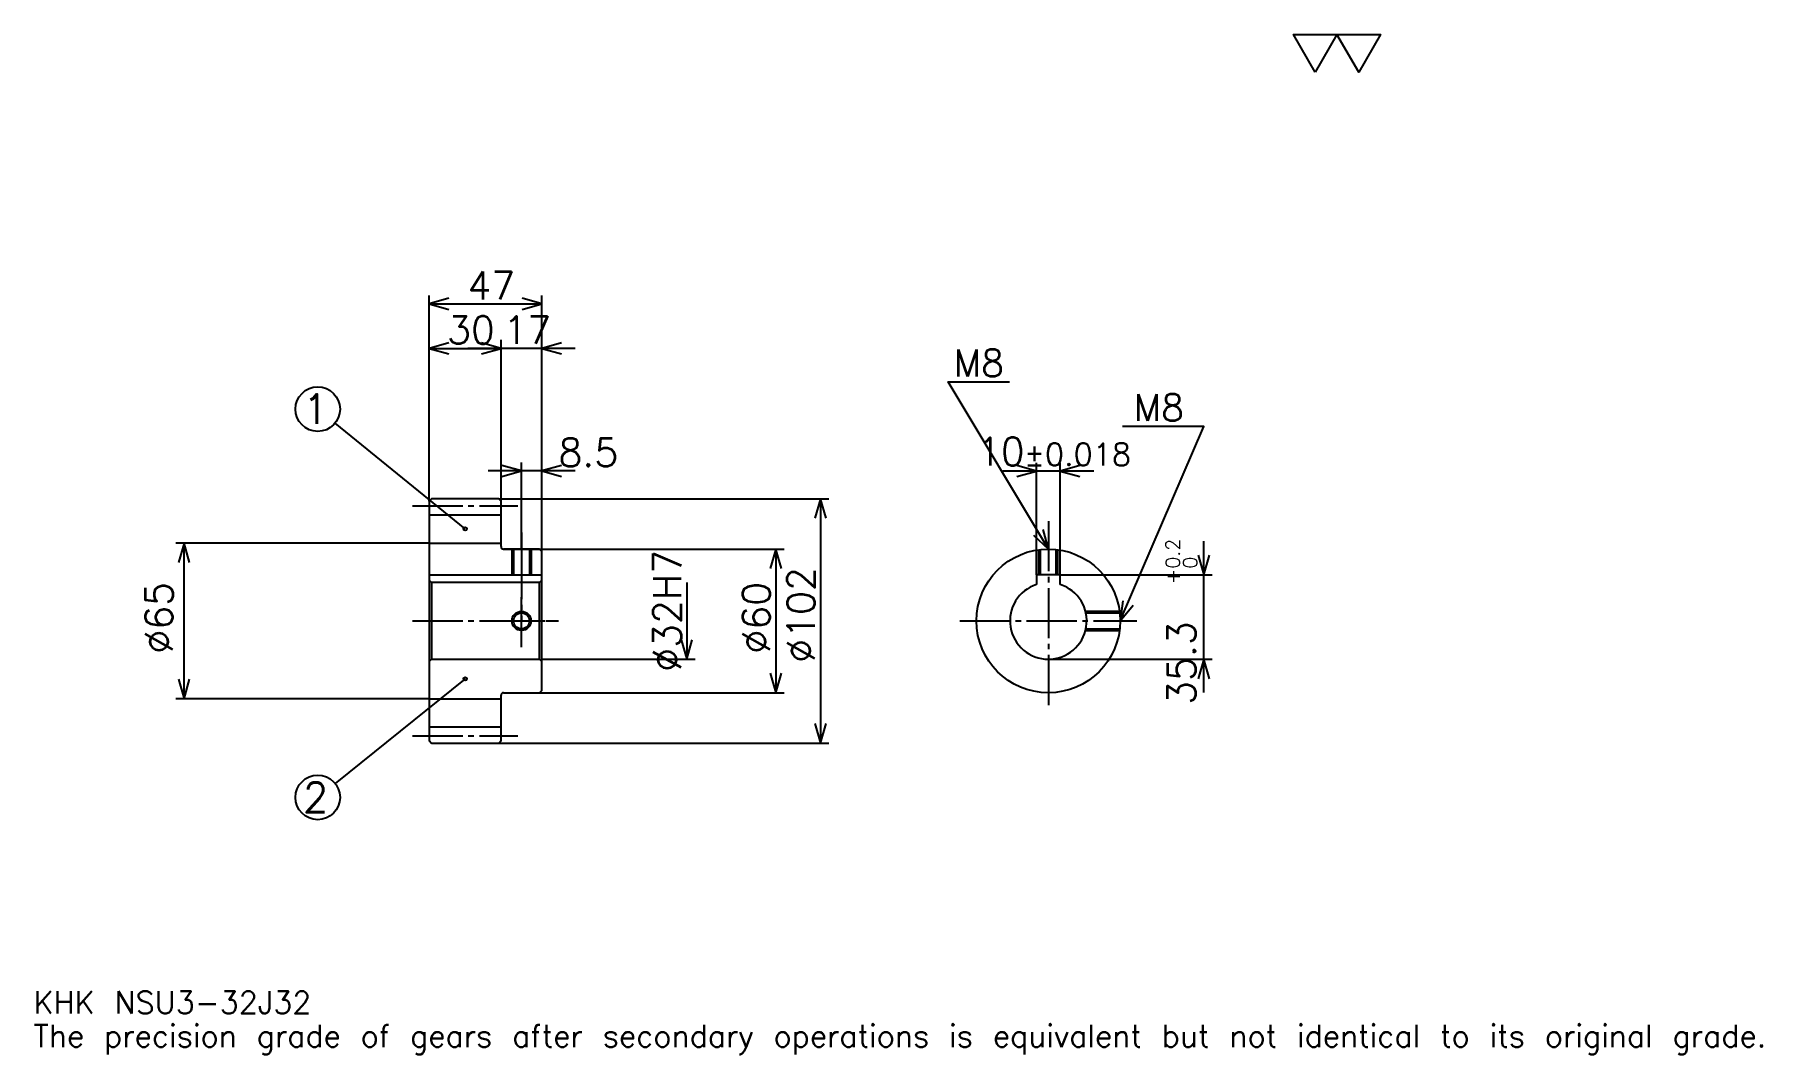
# Model space of a CAD drawing. Extents: x 24 to 745, y 9 to 434.
import ezdxf

# ---------------------------------------------------------------- set-up
doc = ezdxf.new("R2010")
doc.units = 0
doc.linetypes.add('DASHDOT', pattern=[27.913044, 20.934783, -2.326087, 2.326087, -2.326087])
doc.layers.get('0').update_dxf_attribs({"linetype": 'CONTINUOUS'})
doc.layers.add('DASHDOT', color=6, linetype='DASHDOT')
doc.styles.add('KANJI', font='TXT', dxfattribs={"bigfont": 'BIGFONT'})

msp = doc.modelspace()

# ---------------------------------------------------------------- linework, layer by layer
at = {"color": 5}
for p, q in [((188.413055, 240.57608), (188.413055, 325.478271)), ((235.413055, 240.57608), (235.413055, 325.478271)), ((188.413055, 321.989136), (235.413055, 321.989136)), ((188.413055, 303.380432), (218.413055, 303.380432)), ((249.369568, 303.380432), (204.456528, 303.380432)), ((218.413055, 240.57608), (218.413055, 306.869568)), ((203.413055, 227.95108), (149.109085, 272.126312)), ((226.913055, 240.57608), (226.913055, 255.695648)), ((441.847839, 208.876083), (441.847839, 255.630432)), ((451.847839, 208.876083), (451.847839, 255.630432)), ((249.369568, 252.206512), (212.956528, 252.206512)), ((465.804352, 252.141296), (427.891296, 252.141296)), ((188.413055, 239.57608), (188.413055, 240.57608)), ((217.413055, 240.57608), (235.413055, 240.57608)), ((218.413055, 239.57608), (218.413055, 240.57608)), ((226.913055, 219.57608), (226.913055, 240.57608)), ((226.913055, 219.57608), (226.913055, 240.57608)), ((235.413055, 240.57608), (355.206543, 240.57608)), ((235.413055, 218.57608), (235.413055, 240.57608)), ((351.717407, 240.57608), (351.717407, 138.57608)), ((188.413055, 222.07608), (82.576103, 222.07608)), ((86.065231, 157.07608), (86.065231, 222.07608)), ((219.413055, 219.57608), (235.413055, 219.57608)), ((235.413055, 219.57608), (336.597839, 219.57608)), ((333.108704, 219.57608), (333.108704, 159.57608)), ((511.739136, 159.619553), (511.739136, 222.832596)), ((295.891296, 205.57608), (295.891296, 173.57608)), ((451.847839, 208.876083), (515.228271, 208.876083)), ((235.413055, 173.57608), (299.380432, 173.57608)), ((446.847839, 173.57608), (515.228271, 173.57608)), ((203.413055, 165.32608), (149.142151, 121.684982)), ((219.413055, 159.57608), (235.413055, 159.57608)), ((235.413055, 159.57608), (336.597839, 159.57608)), ((188.413055, 157.07608), (82.576103, 157.07608)), ((217.413055, 138.57608), (235.413055, 138.57608)), ((235.413055, 138.57608), (355.206543, 138.57608))]:
    msp.add_line(p, q, dxfattribs=at)
at = {"color": 4}
for p, q in [((188.413055, 233.82608), (218.413055, 233.82608)), ((188.413055, 222.07608), (218.413055, 222.07608)), ((188.413055, 208.876083), (235.413055, 208.876083)), ((189.413055, 205.57608), (189.413055, 173.57608)), ((234.413055, 205.57608), (235.413055, 206.57608)), ((234.413055, 173.57608), (235.413055, 172.57608)), ((188.413055, 157.07608), (218.413055, 157.07608)), ((188.413055, 145.32608), (218.413055, 145.32608))]:
    msp.add_line(p, q, dxfattribs=at)
at = {"color": 7}
msp.add_lwpolyline([(558.260864, 418.695648), (549.189148, 434.419983), (585.476074, 434.419983), (576.404358, 418.695648), (567.332581, 434.419983), (558.260864, 418.695648)], dxfattribs=at)
at = {"color": 5}
for points in [[(196.554352, 324.315186), (188.413055, 321.989136), (196.554352, 319.663025)], [(227.271759, 319.663025), (235.413055, 321.989136), (227.271759, 324.315186)], [(196.554352, 305.706512), (188.413055, 303.380432), (196.554352, 301.054352)], [(210.271759, 301.054352), (218.413055, 303.380432), (210.271759, 305.706512)], [(210.271759, 301.054352), (218.413055, 303.380432), (210.271759, 305.706512)], [(243.554352, 305.706512), (235.413055, 303.380432), (243.554352, 301.054352)], [(446.847839, 219.57608), (404.978271, 289.358704), (430.565247, 289.358704)], [(476.847839, 189.57608), (511.739136, 270.75), (477.778259, 270.75)], [(218.771759, 249.880432), (226.913055, 252.206512), (218.771759, 254.532593)], [(243.554352, 254.532593), (235.413055, 252.206512), (243.554352, 249.880432)], [(433.706543, 249.815216), (441.847839, 252.141296), (433.706543, 254.467377)], [(459.989136, 254.467377), (451.847839, 252.141296), (459.989136, 249.815216)], [(354.043488, 232.434784), (351.717407, 240.57608), (349.391327, 232.434784)], [(440.664551, 225.360428), (446.847839, 219.57608), (444.653778, 227.753952)], [(88.391319, 213.934784), (86.065231, 222.07608), (83.739143, 213.934784)], [(335.434784, 211.434784), (333.108704, 219.57608), (330.782623, 211.434784)], [(509.413055, 217.01738), (511.739136, 208.876083), (514.065186, 217.01738)], [(477.925812, 197.974274), (476.847839, 189.57608), (482.19986, 196.137131)], [(293.565216, 181.717377), (295.891296, 173.57608), (298.217407, 181.717377)], [(514.065186, 165.434784), (511.739136, 173.57608), (509.413055, 165.434784)], [(330.782623, 167.717377), (333.108704, 159.57608), (335.434784, 167.717377)], [(83.739143, 165.217377), (86.065231, 157.07608), (88.391319, 165.217377)], [(349.391327, 146.717377), (351.717407, 138.57608), (354.043488, 146.717377)]]:
    msp.add_lwpolyline(points, dxfattribs=at)
at = {"color": 4}
for points in [[(218.413055, 220.57608), (218.413055, 239.57608), (217.413055, 240.57608), (189.413055, 240.57608), (188.413055, 239.57608), (188.413055, 172.57608)], [(219.413055, 159.57608), (234.413055, 159.57608), (235.413055, 160.57608), (235.413055, 218.57608), (234.413055, 219.57608), (219.413055, 219.57608)], [(222.913055, 219.57608), (222.913055, 208.876083)], [(223.588058, 219.57608), (223.588058, 208.876083)], [(230.238052, 219.57608), (230.238052, 208.876083)], [(230.913055, 219.57608), (230.913055, 208.876083)], [(442.847839, 208.876083), (442.847839, 219.308212)], [(443.522827, 208.876083), (443.522827, 219.391251)], [(450.172852, 208.876083), (450.172852, 219.391251)], [(450.847839, 208.876083), (450.847839, 219.308212)], [(188.413055, 172.57608), (189.413055, 173.57608), (234.413055, 173.57608), (234.413055, 205.57608), (189.413055, 205.57608), (188.413055, 206.57608)], [(451.847839, 204.774765), (451.847839, 208.876083), (441.847839, 208.876083), (441.847839, 204.774765)], [(462.339783, 193.57608), (476.579987, 193.57608)], [(462.498535, 192.901077), (476.662994, 192.901077)], [(462.339783, 185.57608), (476.579987, 185.57608)], [(462.498535, 186.251083), (476.662994, 186.251083)], [(188.413055, 172.57608), (188.413055, 139.57608), (189.413055, 138.57608), (217.413055, 138.57608), (218.413055, 139.57608), (218.413055, 158.57608)]]:
    msp.add_lwpolyline(points, dxfattribs=at)
at = {"color": 5}
for centre, radius in [((141.891312, 277.997803), 9.304348), ((203.413055, 227.95108), 0.697826), ((203.413055, 165.32608), 0.697826), ((141.891312, 115.85434), 9.304348)]:
    msp.add_circle(centre, radius, dxfattribs=at)
at = {"color": 4}
for centre, radius in [((446.847839, 189.57608), 30), ((226.913055, 189.57608), 3.325)]:
    msp.add_circle(centre, radius, dxfattribs=at)
at = {"color": 7}
msp.add_circle((226.913055, 189.57608), 4, dxfattribs=at)
at = {"color": 4}
for centre, radius, start, end in [((219.413055, 220.57608), 1, 180, 270), ((446.847839, 189.57608), 16, 108.209957329, 71.790042671), ((219.413055, 158.57608), 1, 90, 180)]:
    msp.add_arc(centre, radius, start, end, dxfattribs=at)
at = {"layer": 'DASHDOT', "color": 7}
for p, q in [((181.434799, 237.57608), (225.391312, 237.57608)), ((446.847839, 231.206512), (446.847839, 152.597824)), ((226.913055, 219.57608), (226.913055, 189.57608)), ((181.434799, 189.57608), (242.391312, 189.57608)), ((409.869568, 189.57608), (483.826111, 189.57608)), ((181.434799, 141.57608), (225.391312, 141.57608))]:
    msp.add_line(p, q, dxfattribs=at)
for points in [[(226.913055, 226.554337), (226.913055, 201.897827)], [(226.913055, 178.597824), (226.913055, 200.554337)], [(215.934799, 189.57608), (237.891312, 189.57608)]]:
    msp.add_lwpolyline(points, dxfattribs=at)

# ---------------------------------------------------------------- texts
at = {"color": 7, "style": 'KANJI'}
for s, height, p in [('47', 11.630435, (204.353271, 323.849976)), ('30', 11.630435, (195.853271, 305.241302)), ('17', 11.630435, (219.353271, 305.241302)), ('M8', 11.165218, (407.304382, 291.684784)), ('1', 12.405797, (135.688416, 271.794922)), ('M8', 11.165218, (482.43042, 273.07608)), ('8.5', 11.630435, (242.391312, 254.067383)), ('10', 11.630435, (417.025085, 254.467377)), ('%%p0.018', 9.304348, (436.679108, 254.467377)), ('2', 12.405797, (135.688416, 109.651443)), ('KHK NSU3-32J32', 9.304348, (23.26087, 25.586956)), ('The precision grade of gears after secondary operations is equivalent but not identical to its original grade.', 9.304348, (23.26087, 11.630435))]:
    msp.add_text(s, height=height, dxfattribs=at).set_placement(p)
for s, height, p in [('%%c32H7', 11.630435, (293.565216, 168.35054)), ('0.2', 5.815217, (501.736969, 211.387711)), ('%%c102', 11.630435, (349.391327, 172.130432)), ('+', 5.815217, (501.736969, 204.874664)), ('0', 5.815217, (508.947845, 211.387711)), ('%%c65', 11.630435, (81.413055, 175.910324)), ('%%c60', 11.630435, (330.782623, 175.910324)), ('35.3', 11.630435, (508.25, 154.533539))]:
    msp.add_text(s, height=height, rotation=90, dxfattribs=at).set_placement(p)

doc.saveas('drawing.dxf')
